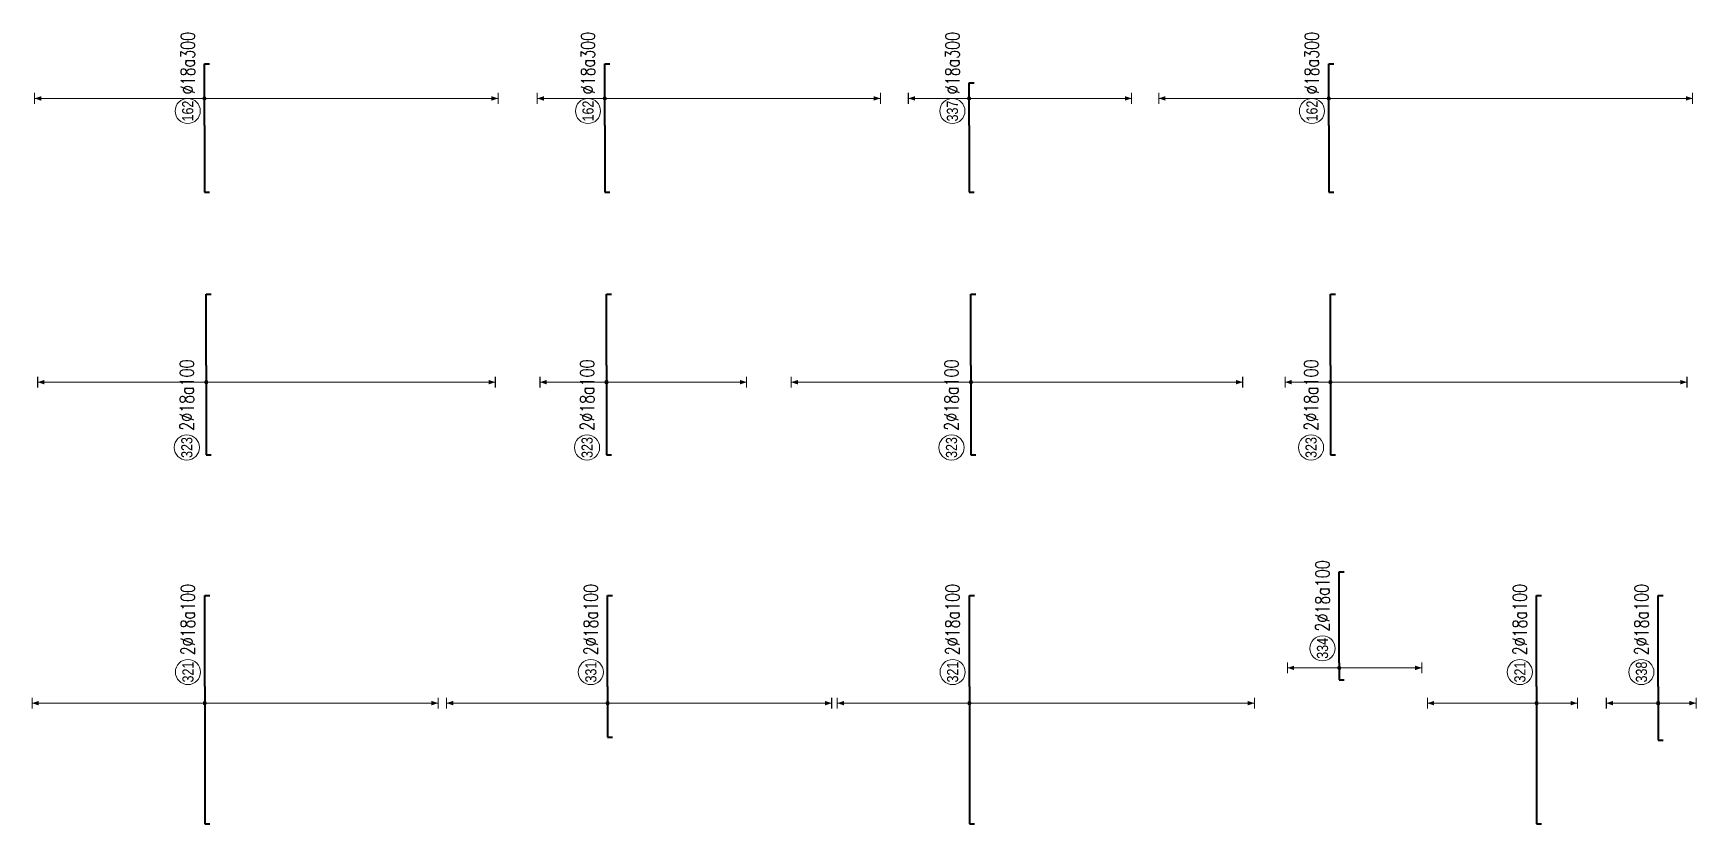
# Model space of a CAD drawing. Header units: millimetres. Extents: x -415354 to 592036, y -374841 to 139309.
# Drawn here: x 37341 to 96950, y -365970 to -337653 of the extents above; entities that cross this region are included whole.
import ezdxf
from ezdxf.enums import TextEntityAlignment as Align

# ---------------------------------------------------------------- set-up
doc = ezdxf.new("R2010")
doc.units = ezdxf.units.MM
doc.header["$MEASUREMENT"] = 0
for name, color, linetype, lineweight in [('NDC_S_DIM', 1, 'Continuous', 15), ('NDC_S_REBAR', 4, 'Continuous', 35), ('NDC_S_VN TEXT', 7, 'Continuous', 20)]:
    doc.layers.add(name, color=color, linetype=linetype, lineweight=lineweight)
doc.styles.add('ARIAL', font='arial.ttf', dxfattribs={"width": 0.8})
doc.styles.add('NDC_EN TXT', font='romans.shx', dxfattribs={"width": 0.8})

# ---------------------------------------------------------------- blocks, each defined once
blk = doc.blocks.new('*U186')
h = blk.add_hatch(color=6)
edge = h.paths.add_edge_path()
edge.add_arc((-2.99, 0), 0.3, 0, 360)
at = {"layer": 'NDC_S_DIM', "color": 8}
for q in [(-2.99, 28.86), (-2.99, -40.14)]:
    blk.add_line((-2.99, 0), q, dxfattribs=at)
for points in [[(-3.99, 28.86, 0.2, 0.2, 0), (-1.99, 28.86, 0, 0, 0)], [(-3.99, -40.14, 0.2, 0.2, 0), (-1.99, -40.14, 0, 0, 0)]]:
    blk.add_lwpolyline(points, format="xyseb", dxfattribs=at)
at = {"layer": 'NDC_S_DIM'}
blk.add_circle((2.58, 3), 2.25, dxfattribs=at)
at = {"layer": 'NDC_S_DIM', "color": 6}
blk.add_circle((-2.99, 0), 0.3, dxfattribs=at)
at = {"layer": 'NDC_S_DIM', "color": 8}
for points in [[(-3.39, 27.66), (-2.99, 28.86), (-2.59, 27.66)], [(-3.39, -38.94), (-2.99, -40.14), (-2.59, -38.94)]]:
    blk.add_solid(points, dxfattribs=at)
at = {"layer": 'NDC_S_REBAR'}
for p, q in [((0, 0), (-9.09, 0)), ((-9.09, 0), (-9.09, -0.9)), ((0, 0), (16.27, 0)), ((16.27, 0), (16.27, -0.9)), ((-9.09, -0.9), (-9.09, -0.9)), ((16.27, -0.9), (16.27, -0.9))]:
    blk.add_line(p, q, dxfattribs=at)
at = {"layer": 'NDC_S_VN TEXT', "style": 'ARIAL', "width": 0.8}
blk.add_attdef('KHT', text='', height=2, dxfattribs=at).set_placement((2.58, 3), align=Align.MIDDLE_CENTER)
at = {"layer": 'NDC_S_VN TEXT', "color": 3, "style": 'NDC_EN TXT', "width": 0.75}
blk.add_attdef('DKT', (5.58, 1.75), '', height=2.5, dxfattribs=at)
blk = doc.blocks.new('*U614')
h = blk.add_hatch(color=6)
edge = h.paths.add_edge_path()
edge.add_arc((-2.99, 0), 0.3, 0, 360)
at = {"layer": 'NDC_S_DIM', "color": 8}
for q in [(-2.99, 30.19), (-2.99, -51.81)]:
    blk.add_line((-2.99, 0), q, dxfattribs=at)
for points in [[(-3.99, 30.19, 0.2, 0.2, 0), (-1.99, 30.19, 0, 0, 0)], [(-3.99, -51.81, 0.2, 0.2, 0), (-1.99, -51.81, 0, 0, 0)]]:
    blk.add_lwpolyline(points, format="xyseb", dxfattribs=at)
at = {"layer": 'NDC_S_DIM'}
blk.add_circle((-14.69, 3.48), 2.25, dxfattribs=at)
at = {"layer": 'NDC_S_DIM', "color": 6}
blk.add_circle((-2.99, 0), 0.3, dxfattribs=at)
at = {"layer": 'NDC_S_DIM', "color": 8}
for points in [[(-3.39, 28.99), (-2.99, 30.19), (-2.59, 28.99)], [(-3.39, -50.61), (-2.99, -51.81), (-2.59, -50.61)]]:
    blk.add_solid(points, dxfattribs=at)
at = {"layer": 'NDC_S_REBAR'}
for p, q in [((0, 0), (-15.98, 0)), ((-15.98, 0), (-15.98, -0.9)), ((0, 0), (12.77, 0)), ((12.77, 0), (12.77, -0.9)), ((-15.98, -0.9), (-15.98, -0.9)), ((12.77, -0.9), (12.77, -0.9))]:
    blk.add_line(p, q, dxfattribs=at)
at = {"layer": 'NDC_S_VN TEXT', "style": 'ARIAL', "width": 0.8}
blk.add_attdef('KHT', text='', height=2, dxfattribs=at).set_placement((-14.69, 3.48), align=Align.MIDDLE_CENTER)
at = {"layer": 'NDC_S_VN TEXT', "color": 3, "style": 'NDC_EN TXT', "width": 0.75}
blk.add_attdef('DKT', (-11.69, 2.23), '', height=2.5, dxfattribs=at)
blk = doc.blocks.new('*U615')
h = blk.add_hatch(color=6)
edge = h.paths.add_edge_path()
edge.add_arc((4.84, 0), 0.3, 0, 360)
at = {"layer": 'NDC_S_DIM', "color": 8}
for q in [(4.84, 30.45), (4.84, -52.62)]:
    blk.add_line((4.84, 0), q, dxfattribs=at)
for points in [[(3.84, 30.45, 0.2, 0.2, 0), (5.84, 30.45, 0, 0, 0)], [(3.84, -52.62, 0.2, 0.2, 0), (5.84, -52.62, 0, 0, 0)]]:
    blk.add_lwpolyline(points, format="xyseb", dxfattribs=at)
at = {"layer": 'NDC_S_DIM'}
blk.add_circle((2.58, 3), 2.25, dxfattribs=at)
at = {"layer": 'NDC_S_DIM', "color": 6}
blk.add_circle((4.84, 0), 0.3, dxfattribs=at)
at = {"layer": 'NDC_S_DIM', "color": 8}
for points in [[(4.44, 29.25), (4.84, 30.45), (5.24, 29.25)], [(4.44, -51.42), (4.84, -52.62), (5.24, -51.42)]]:
    blk.add_solid(points, dxfattribs=at)
at = {"layer": 'NDC_S_REBAR'}
for p, q in [((0, 0), (-11.98, 0)), ((-11.98, 0), (-11.98, -0.9)), ((0, 0), (11.02, 0)), ((11.02, 0), (11.02, -0.9)), ((-11.98, -0.9), (-11.98, -0.9)), ((11.02, -0.9), (11.02, -0.9))]:
    blk.add_line(p, q, dxfattribs=at)
at = {"layer": 'NDC_S_VN TEXT', "style": 'ARIAL', "width": 0.8}
blk.add_attdef('KHT', text='', height=2, dxfattribs=at).set_placement((2.58, 3), align=Align.MIDDLE_CENTER)
at = {"layer": 'NDC_S_VN TEXT', "color": 3, "style": 'NDC_EN TXT', "width": 0.75}
blk.add_attdef('DKT', (5.58, 1.75), '', height=2.5, dxfattribs=at)
blk = doc.blocks.new('*U613')
h = blk.add_hatch(color=6)
edge = h.paths.add_edge_path()
edge.add_arc((-2.99, 0), 0.3, 0, 360)
at = {"layer": 'NDC_S_DIM', "color": 8}
for q in [(-2.99, 30.92), (-2.99, -41.83)]:
    blk.add_line((-2.99, 0), q, dxfattribs=at)
for points in [[(-3.99, 30.92, 0.2, 0.2, 0), (-1.99, 30.92, 0, 0, 0)], [(-3.99, -41.83, 0.2, 0.2, 0), (-1.99, -41.83, 0, 0, 0)]]:
    blk.add_lwpolyline(points, format="xyseb", dxfattribs=at)
at = {"layer": 'NDC_S_DIM'}
blk.add_circle((2.58, 3), 2.25, dxfattribs=at)
at = {"layer": 'NDC_S_DIM', "color": 6}
blk.add_circle((-2.99, 0), 0.3, dxfattribs=at)
at = {"layer": 'NDC_S_DIM', "color": 8}
for points in [[(-3.39, 29.72), (-2.99, 30.92), (-2.59, 29.72)], [(-3.39, -40.63), (-2.99, -41.83), (-2.59, -40.63)]]:
    blk.add_solid(points, dxfattribs=at)
at = {"layer": 'NDC_S_REBAR'}
for p, q in [((0, 0), (-24.59, 0)), ((-24.59, 0), (-24.59, -0.9)), ((0, 0), (16.27, 0)), ((16.27, 0), (16.27, -0.9)), ((-24.59, -0.9), (-24.59, -0.9)), ((16.27, -0.9), (16.27, -0.9))]:
    blk.add_line(p, q, dxfattribs=at)
at = {"layer": 'NDC_S_VN TEXT', "style": 'ARIAL', "width": 0.8}
blk.add_attdef('KHT', text='', height=2, dxfattribs=at).set_placement((2.58, 3), align=Align.MIDDLE_CENTER)
at = {"layer": 'NDC_S_VN TEXT', "color": 3, "style": 'NDC_EN TXT', "width": 0.75}
blk.add_attdef('DKT', (5.58, 1.75), '', height=2.5, dxfattribs=at)
blk = doc.blocks.new('*U617')
h = blk.add_hatch(color=6)
edge = h.paths.add_edge_path()
edge.add_arc((-2.99, 0), 0.3, 0, 360)
at = {"layer": 'NDC_S_DIM', "color": 8}
for q in [(-2.99, 11.91), (-2.99, -25.09)]:
    blk.add_line((-2.99, 0), q, dxfattribs=at)
for points in [[(-3.99, 11.91, 0.2, 0.2, 0), (-1.99, 11.91, 0, 0, 0)], [(-3.99, -25.09, 0.2, 0.2, 0), (-1.99, -25.09, 0, 0, 0)]]:
    blk.add_lwpolyline(points, format="xyseb", dxfattribs=at)
at = {"layer": 'NDC_S_DIM'}
blk.add_circle((-14.69, 3.48), 2.25, dxfattribs=at)
at = {"layer": 'NDC_S_DIM', "color": 6}
blk.add_circle((-2.99, 0), 0.3, dxfattribs=at)
at = {"layer": 'NDC_S_DIM', "color": 8}
for points in [[(-3.39, 10.71), (-2.99, 11.91), (-2.59, 10.71)], [(-3.39, -23.89), (-2.99, -25.09), (-2.59, -23.89)]]:
    blk.add_solid(points, dxfattribs=at)
at = {"layer": 'NDC_S_REBAR'}
for p, q in [((0, 0), (-15.98, 0)), ((-15.98, 0), (-15.98, -0.9)), ((0, 0), (12.77, 0)), ((12.77, 0), (12.77, -0.9)), ((-15.98, -0.9), (-15.98, -0.9)), ((12.77, -0.9), (12.77, -0.9))]:
    blk.add_line(p, q, dxfattribs=at)
at = {"layer": 'NDC_S_VN TEXT', "style": 'ARIAL', "width": 0.8}
blk.add_attdef('KHT', text='', height=2, dxfattribs=at).set_placement((-14.69, 3.48), align=Align.MIDDLE_CENTER)
at = {"layer": 'NDC_S_VN TEXT', "color": 3, "style": 'NDC_EN TXT', "width": 0.75}
blk.add_attdef('DKT', (-11.69, 2.23), '', height=2.5, dxfattribs=at)
blk = doc.blocks.new('*U618')
h = blk.add_hatch(color=6)
edge = h.paths.add_edge_path()
edge.add_arc((4.84, 0), 0.3, 0, 360)
at = {"layer": 'NDC_S_DIM', "color": 8}
for q in [(4.84, 12.1), (4.84, -49.4)]:
    blk.add_line((4.84, 0), q, dxfattribs=at)
for points in [[(3.84, 12.1, 0.2, 0.2, 0), (5.84, 12.1, 0, 0, 0)], [(3.84, -49.4, 0.2, 0.2, 0), (5.84, -49.4, 0, 0, 0)]]:
    blk.add_lwpolyline(points, format="xyseb", dxfattribs=at)
at = {"layer": 'NDC_S_DIM'}
blk.add_circle((2.58, 3), 2.25, dxfattribs=at)
at = {"layer": 'NDC_S_DIM', "color": 6}
blk.add_circle((4.84, 0), 0.3, dxfattribs=at)
at = {"layer": 'NDC_S_DIM', "color": 8}
for points in [[(4.44, 10.9), (4.84, 12.1), (5.24, 10.9)], [(4.44, -48.2), (4.84, -49.4), (5.24, -48.2)]]:
    blk.add_solid(points, dxfattribs=at)
at = {"layer": 'NDC_S_REBAR'}
for p, q in [((0, 0), (-11.98, 0)), ((-11.98, 0), (-11.98, -0.9)), ((0, 0), (11.02, 0)), ((11.02, 0), (11.02, -0.9)), ((-11.98, -0.9), (-11.98, -0.9)), ((11.02, -0.9), (11.02, -0.9))]:
    blk.add_line(p, q, dxfattribs=at)
at = {"layer": 'NDC_S_VN TEXT', "style": 'ARIAL', "width": 0.8}
blk.add_attdef('KHT', text='', height=2, dxfattribs=at).set_placement((2.58, 3), align=Align.MIDDLE_CENTER)
at = {"layer": 'NDC_S_VN TEXT', "color": 3, "style": 'NDC_EN TXT', "width": 0.75}
blk.add_attdef('DKT', (5.58, 1.75), '', height=2.5, dxfattribs=at)
blk = doc.blocks.new('*U621')
h = blk.add_hatch(color=6)
edge = h.paths.add_edge_path()
edge.add_arc((-2.99, 0), 0.3, 0, 360)
at = {"layer": 'NDC_S_DIM', "color": 8}
for q in [(-2.99, 32.2), (-2.99, -48.7)]:
    blk.add_line((-2.99, 0), q, dxfattribs=at)
for points in [[(-3.99, 32.2, 0.2, 0.2, 0), (-1.99, 32.2, 0, 0, 0)], [(-3.99, -48.7, 0.2, 0.2, 0), (-1.99, -48.7, 0, 0, 0)]]:
    blk.add_lwpolyline(points, format="xyseb", dxfattribs=at)
at = {"layer": 'NDC_S_DIM'}
blk.add_circle((-14.69, 3.48), 2.25, dxfattribs=at)
at = {"layer": 'NDC_S_DIM', "color": 6}
blk.add_circle((-2.99, 0), 0.3, dxfattribs=at)
at = {"layer": 'NDC_S_DIM', "color": 8}
for points in [[(-3.39, 31), (-2.99, 32.2), (-2.59, 31)], [(-3.39, -47.5), (-2.99, -48.7), (-2.59, -47.5)]]:
    blk.add_solid(points, dxfattribs=at)
at = {"layer": 'NDC_S_REBAR'}
for p, q in [((0, 0), (-15.98, 0)), ((-15.98, 0), (-15.98, -0.9)), ((0, 0), (12.77, 0)), ((12.77, 0), (12.77, -0.9)), ((-15.98, -0.9), (-15.98, -0.9)), ((12.77, -0.9), (12.77, -0.9))]:
    blk.add_line(p, q, dxfattribs=at)
at = {"layer": 'NDC_S_VN TEXT', "style": 'ARIAL', "width": 0.8}
blk.add_attdef('KHT', text='', height=2, dxfattribs=at).set_placement((-14.69, 3.48), align=Align.MIDDLE_CENTER)
at = {"layer": 'NDC_S_VN TEXT', "color": 3, "style": 'NDC_EN TXT', "width": 0.75}
blk.add_attdef('DKT', (-11.69, 2.23), '', height=2.5, dxfattribs=at)
blk = doc.blocks.new('*U622')
h = blk.add_hatch(color=6)
edge = h.paths.add_edge_path()
edge.add_arc((4.84, 0), 0.3, 0, 360)
at = {"layer": 'NDC_S_DIM', "color": 8}
for q in [(4.84, 10.89), (4.84, -29.11)]:
    blk.add_line((4.84, 0), q, dxfattribs=at)
for points in [[(3.84, 10.89, 0.2, 0.2, 0), (5.84, 10.89, 0, 0, 0)], [(3.84, -29.11, 0.2, 0.2, 0), (5.84, -29.11, 0, 0, 0)]]:
    blk.add_lwpolyline(points, format="xyseb", dxfattribs=at)
at = {"layer": 'NDC_S_DIM'}
blk.add_circle((2.58, 3), 2.25, dxfattribs=at)
at = {"layer": 'NDC_S_DIM', "color": 6}
blk.add_circle((4.84, 0), 0.3, dxfattribs=at)
at = {"layer": 'NDC_S_DIM', "color": 8}
for points in [[(4.44, 9.69), (4.84, 10.89), (5.24, 9.69)], [(4.44, -27.91), (4.84, -29.11), (5.24, -27.91)]]:
    blk.add_solid(points, dxfattribs=at)
at = {"layer": 'NDC_S_REBAR'}
for p, q in [((0, 0), (-11.98, 0)), ((-11.98, 0), (-11.98, -0.9)), ((0, 0), (7.6, 0)), ((7.6, 0), (7.6, -0.9)), ((-11.98, -0.9), (-11.98, -0.9)), ((7.6, -0.9), (7.6, -0.9))]:
    blk.add_line(p, q, dxfattribs=at)
at = {"layer": 'NDC_S_VN TEXT', "style": 'ARIAL', "width": 0.8}
blk.add_attdef('KHT', text='', height=2, dxfattribs=at).set_placement((2.58, 3), align=Align.MIDDLE_CENTER)
at = {"layer": 'NDC_S_VN TEXT', "color": 3, "style": 'NDC_EN TXT', "width": 0.75}
blk.add_attdef('DKT', (5.58, 1.75), '', height=2.5, dxfattribs=at)
blk = doc.blocks.new('*U620')
h = blk.add_hatch(color=6)
edge = h.paths.add_edge_path()
edge.add_arc((-2.99, 0), 0.3, 0, 360)
at = {"layer": 'NDC_S_DIM', "color": 8}
for q in [(-2.99, 23.67), (-2.99, -51.08)]:
    blk.add_line((-2.99, 0), q, dxfattribs=at)
for points in [[(-3.99, 23.67, 0.2, 0.2, 0), (-1.99, 23.67, 0, 0, 0)], [(-3.99, -51.08, 0.2, 0.2, 0), (-1.99, -51.08, 0, 0, 0)]]:
    blk.add_lwpolyline(points, format="xyseb", dxfattribs=at)
at = {"layer": 'NDC_S_DIM'}
blk.add_circle((2.58, 3), 2.25, dxfattribs=at)
at = {"layer": 'NDC_S_DIM', "color": 6}
blk.add_circle((-2.99, 0), 0.3, dxfattribs=at)
at = {"layer": 'NDC_S_DIM', "color": 8}
for points in [[(-3.39, 22.47), (-2.99, 23.67), (-2.59, 22.47)], [(-3.39, -49.88), (-2.99, -51.08), (-2.59, -49.88)]]:
    blk.add_solid(points, dxfattribs=at)
at = {"layer": 'NDC_S_REBAR'}
for p, q in [((0, 0), (-24.59, 0)), ((-24.59, 0), (-24.59, -0.9)), ((0, 0), (16.27, 0)), ((16.27, 0), (16.27, -0.9)), ((-24.59, -0.9), (-24.59, -0.9)), ((16.27, -0.9), (16.27, -0.9))]:
    blk.add_line(p, q, dxfattribs=at)
at = {"layer": 'NDC_S_VN TEXT', "style": 'ARIAL', "width": 0.8}
blk.add_attdef('KHT', text='', height=2, dxfattribs=at).set_placement((2.58, 3), align=Align.MIDDLE_CENTER)
at = {"layer": 'NDC_S_VN TEXT', "color": 3, "style": 'NDC_EN TXT', "width": 0.75}
blk.add_attdef('DKT', (5.58, 1.75), '', height=2.5, dxfattribs=at)
blk = doc.blocks.new('*U623')
h = blk.add_hatch(color=6)
edge = h.paths.add_edge_path()
edge.add_arc((-2.99, 0), 0.3, 0, 360)
at = {"layer": 'NDC_S_DIM', "color": 8}
for q in [(-2.99, 8.13), (-2.99, -63.87)]:
    blk.add_line((-2.99, 0), q, dxfattribs=at)
for points in [[(-3.99, 8.13, 0.2, 0.2, 0), (-1.99, 8.13, 0, 0, 0)], [(-3.99, -63.87, 0.2, 0.2, 0), (-1.99, -63.87, 0, 0, 0)]]:
    blk.add_lwpolyline(points, format="xyseb", dxfattribs=at)
at = {"layer": 'NDC_S_DIM'}
blk.add_circle((-14.69, 3.48), 2.25, dxfattribs=at)
at = {"layer": 'NDC_S_DIM', "color": 6}
blk.add_circle((-2.99, 0), 0.3, dxfattribs=at)
at = {"layer": 'NDC_S_DIM', "color": 8}
for points in [[(-3.39, 6.93), (-2.99, 8.13), (-2.59, 6.93)], [(-3.39, -62.67), (-2.99, -63.87), (-2.59, -62.67)]]:
    blk.add_solid(points, dxfattribs=at)
at = {"layer": 'NDC_S_REBAR'}
for p, q in [((0, 0), (-15.98, 0)), ((-15.98, 0), (-15.98, -0.9)), ((0, 0), (12.77, 0)), ((12.77, 0), (12.77, -0.9)), ((-15.98, -0.9), (-15.98, -0.9)), ((12.77, -0.9), (12.77, -0.9))]:
    blk.add_line(p, q, dxfattribs=at)
at = {"layer": 'NDC_S_VN TEXT', "style": 'ARIAL', "width": 0.8}
blk.add_attdef('KHT', text='', height=2, dxfattribs=at).set_placement((-14.69, 3.48), align=Align.MIDDLE_CENTER)
at = {"layer": 'NDC_S_VN TEXT', "color": 3, "style": 'NDC_EN TXT', "width": 0.75}
blk.add_attdef('DKT', (-11.69, 2.23), '', height=2.5, dxfattribs=at)
blk = doc.blocks.new('*U624')
h = blk.add_hatch(color=6)
edge = h.paths.add_edge_path()
edge.add_arc((4.84, 0), 0.3, 0, 360)
at = {"layer": 'NDC_S_DIM', "color": 8}
for q in [(4.84, 30.45), (4.84, -65.19)]:
    blk.add_line((4.84, 0), q, dxfattribs=at)
for points in [[(3.84, 30.45, 0.2, 0.2, 0), (5.84, 30.45, 0, 0, 0)], [(3.84, -65.19, 0.2, 0.2, 0), (5.84, -65.19, 0, 0, 0)]]:
    blk.add_lwpolyline(points, format="xyseb", dxfattribs=at)
at = {"layer": 'NDC_S_DIM'}
blk.add_circle((2.58, 3), 2.25, dxfattribs=at)
at = {"layer": 'NDC_S_DIM', "color": 6}
blk.add_circle((4.84, 0), 0.3, dxfattribs=at)
at = {"layer": 'NDC_S_DIM', "color": 8}
for points in [[(4.44, 29.25), (4.84, 30.45), (5.24, 29.25)], [(4.44, -63.99), (4.84, -65.19), (5.24, -63.99)]]:
    blk.add_solid(points, dxfattribs=at)
at = {"layer": 'NDC_S_REBAR'}
for p, q in [((0, 0), (-11.98, 0)), ((-11.98, 0), (-11.98, -0.9)), ((0, 0), (11.02, 0)), ((11.02, 0), (11.02, -0.9)), ((-11.98, -0.9), (-11.98, -0.9)), ((11.02, -0.9), (11.02, -0.9))]:
    blk.add_line(p, q, dxfattribs=at)
at = {"layer": 'NDC_S_VN TEXT', "style": 'ARIAL', "width": 0.8}
blk.add_attdef('KHT', text='', height=2, dxfattribs=at).set_placement((2.58, 3), align=Align.MIDDLE_CENTER)
at = {"layer": 'NDC_S_VN TEXT', "color": 3, "style": 'NDC_EN TXT', "width": 0.75}
blk.add_attdef('DKT', (5.58, 1.75), '', height=2.5, dxfattribs=at)
blk = doc.blocks.new('*U796')
h = blk.add_hatch(color=6)
edge = h.paths.add_edge_path()
edge.add_arc((-2.99, 0), 0.3, 0, 360)
at = {"layer": 'NDC_S_DIM', "color": 8}
for q in [(-2.99, 19.56), (-2.99, -7.31)]:
    blk.add_line((-2.99, 0), q, dxfattribs=at)
for points in [[(-3.99, 19.56, 0.2, 0.2, 0), (-1.99, 19.56, 0, 0, 0)], [(-3.99, -7.31, 0.2, 0.2, 0), (-1.99, -7.31, 0, 0, 0)]]:
    blk.add_lwpolyline(points, format="xyseb", dxfattribs=at)
at = {"layer": 'NDC_S_DIM'}
blk.add_circle((2.58, 3), 2.25, dxfattribs=at)
at = {"layer": 'NDC_S_DIM', "color": 6}
blk.add_circle((-2.99, 0), 0.3, dxfattribs=at)
at = {"layer": 'NDC_S_DIM', "color": 8}
for points in [[(-3.39, 18.36), (-2.99, 19.56), (-2.59, 18.36)], [(-3.39, -6.11), (-2.99, -7.31), (-2.59, -6.11)]]:
    blk.add_solid(points, dxfattribs=at)
at = {"layer": 'NDC_S_REBAR'}
for p, q in [((0, 0), (-24.59, 0)), ((-24.59, 0), (-24.59, -0.9)), ((0, 0), (16.27, 0)), ((16.27, 0), (16.27, -0.9)), ((-24.59, -0.9), (-24.59, -0.9)), ((16.27, -0.9), (16.27, -0.9))]:
    blk.add_line(p, q, dxfattribs=at)
at = {"layer": 'NDC_S_VN TEXT', "style": 'ARIAL', "width": 0.8}
blk.add_attdef('KHT', text='', height=2, dxfattribs=at).set_placement((2.58, 3), align=Align.MIDDLE_CENTER)
at = {"layer": 'NDC_S_VN TEXT', "color": 3, "style": 'NDC_EN TXT', "width": 0.75}
blk.add_attdef('DKT', (5.58, 1.75), '', height=2.5, dxfattribs=at)
blk = doc.blocks.new('*U797')
h = blk.add_hatch(color=6)
edge = h.paths.add_edge_path()
edge.add_arc((-2.99, 0), 0.3, 0, 360)
at = {"layer": 'NDC_S_DIM', "color": 8}
for q in [(-2.99, 9.28), (-2.99, -6.81)]:
    blk.add_line((-2.99, 0), q, dxfattribs=at)
for points in [[(-3.99, 9.28, 0.2, 0.2, 0), (-1.99, 9.28, 0, 0, 0)], [(-3.99, -6.81, 0.2, 0.2, 0), (-1.99, -6.81, 0, 0, 0)]]:
    blk.add_lwpolyline(points, format="xyseb", dxfattribs=at)
at = {"layer": 'NDC_S_DIM'}
blk.add_circle((2.58, 3), 2.25, dxfattribs=at)
at = {"layer": 'NDC_S_DIM', "color": 6}
blk.add_circle((-2.99, 0), 0.3, dxfattribs=at)
at = {"layer": 'NDC_S_DIM', "color": 8}
for points in [[(-3.39, 8.08), (-2.99, 9.28), (-2.59, 8.08)], [(-3.39, -5.61), (-2.99, -6.81), (-2.59, -5.61)]]:
    blk.add_solid(points, dxfattribs=at)
at = {"layer": 'NDC_S_REBAR'}
for p, q in [((0, 0), (-9.59, 0)), ((-9.59, 0), (-9.59, -0.9)), ((0, 0), (16.27, 0)), ((16.27, 0), (16.27, -0.9)), ((-9.59, -0.9), (-9.59, -0.9)), ((16.27, -0.9), (16.27, -0.9))]:
    blk.add_line(p, q, dxfattribs=at)
at = {"layer": 'NDC_S_VN TEXT', "style": 'ARIAL', "width": 0.8}
blk.add_attdef('KHT', text='', height=2, dxfattribs=at).set_placement((2.58, 3), align=Align.MIDDLE_CENTER)
at = {"layer": 'NDC_S_VN TEXT', "color": 3, "style": 'NDC_EN TXT', "width": 0.75}
blk.add_attdef('DKT', (5.58, 1.75), '', height=2.5, dxfattribs=at)
blk = doc.blocks.new('*U798')
h = blk.add_hatch(color=6)
edge = h.paths.add_edge_path()
edge.add_arc((-0.92, 0), 0.3, 0, 360)
at = {"layer": 'NDC_S_DIM', "color": 8}
for q in [(-0.92, 9.28), (-0.92, -14.8)]:
    blk.add_line((-0.92, 0), q, dxfattribs=at)
for points in [[(-1.92, 9.28, 0.2, 0.2, 0), (0.08, 9.28, 0, 0, 0)], [(-1.92, -14.8, 0.2, 0.2, 0), (0.08, -14.8, 0, 0, 0)]]:
    blk.add_lwpolyline(points, format="xyseb", dxfattribs=at)
at = {"layer": 'NDC_S_DIM'}
blk.add_circle((2.58, 3), 2.25, dxfattribs=at)
at = {"layer": 'NDC_S_DIM', "color": 6}
blk.add_circle((-0.92, 0), 0.3, dxfattribs=at)
at = {"layer": 'NDC_S_DIM', "color": 8}
for points in [[(-1.32, 8.08), (-0.92, 9.28), (-0.52, 8.08)], [(-1.32, -13.6), (-0.92, -14.8), (-0.52, -13.6)]]:
    blk.add_solid(points, dxfattribs=at)
at = {"layer": 'NDC_S_REBAR'}
for p, q in [((0, 0), (-3.09, 0)), ((-3.09, 0), (-3.09, -0.9)), ((0, 0), (16.27, 0)), ((16.27, 0), (16.27, -0.9)), ((-3.09, -0.9), (-3.09, -0.9)), ((16.27, -0.9), (16.27, -0.9))]:
    blk.add_line(p, q, dxfattribs=at)
at = {"layer": 'NDC_S_VN TEXT', "style": 'ARIAL', "width": 0.8}
blk.add_attdef('KHT', text='', height=2, dxfattribs=at).set_placement((2.58, 3), align=Align.MIDDLE_CENTER)
at = {"layer": 'NDC_S_VN TEXT', "color": 3, "style": 'NDC_EN TXT', "width": 0.75}
blk.add_attdef('DKT', (5.58, 1.75), '', height=2.5, dxfattribs=at)

msp = doc.modelspace()

# ---------------------------------------------------------------- block references
at = {"xscale": 200, "yscale": 200, "zscale": 200, "rotation": 90}
for name, p, values in [('*U615', (43475.4, -340954.2), {'KHT': '162', 'DKT': '%%C18a300'}), ('*U618', (57819.1, -340954.2), {'KHT': '162', 'DKT': '%%C18a300'}), ('*U622', (70877, -340954.2), {'KHT': '337', 'DKT': '%%C18a300'}), ('*U624', (83762.1, -340954.2), {'KHT': '162', 'DKT': '%%C18a300'}), ('*U614', (43538.6, -349553.9), {'KHT': '323', 'DKT': '2%%C18a100'}), ('*U617', (57882.3, -349553.9), {'KHT': '323', 'DKT': '2%%C18a100'}), ('*U621', (70940.3, -349553.9), {'KHT': '323', 'DKT': '2%%C18a100'}), ('*U623', (83825.3, -349553.9), {'KHT': '323', 'DKT': '2%%C18a100'}), ('*U798', (84139.2, -360202.9), {'KHT': '334', 'DKT': '2%%C18a100'}), ('*U613', (43483.4, -361052.9), {'KHT': '321', 'DKT': '2%%C18a100'}), ('*U186', (57921.2, -361052.9), {'KHT': '331', 'DKT': '2%%C18a100'}), ('*U620', (70885, -361052.9), {'KHT': '321', 'DKT': '2%%C18a100'}), ('*U796', (91212.5, -361052.9), {'KHT': '321', 'DKT': '2%%C18a100'}), ('*U797', (95567.4, -361052.9), {'KHT': '338', 'DKT': '2%%C18a100'})]:
    msp.add_blockref(name, p, dxfattribs=at).add_auto_attribs(values)

doc.saveas('drawing.dxf')
